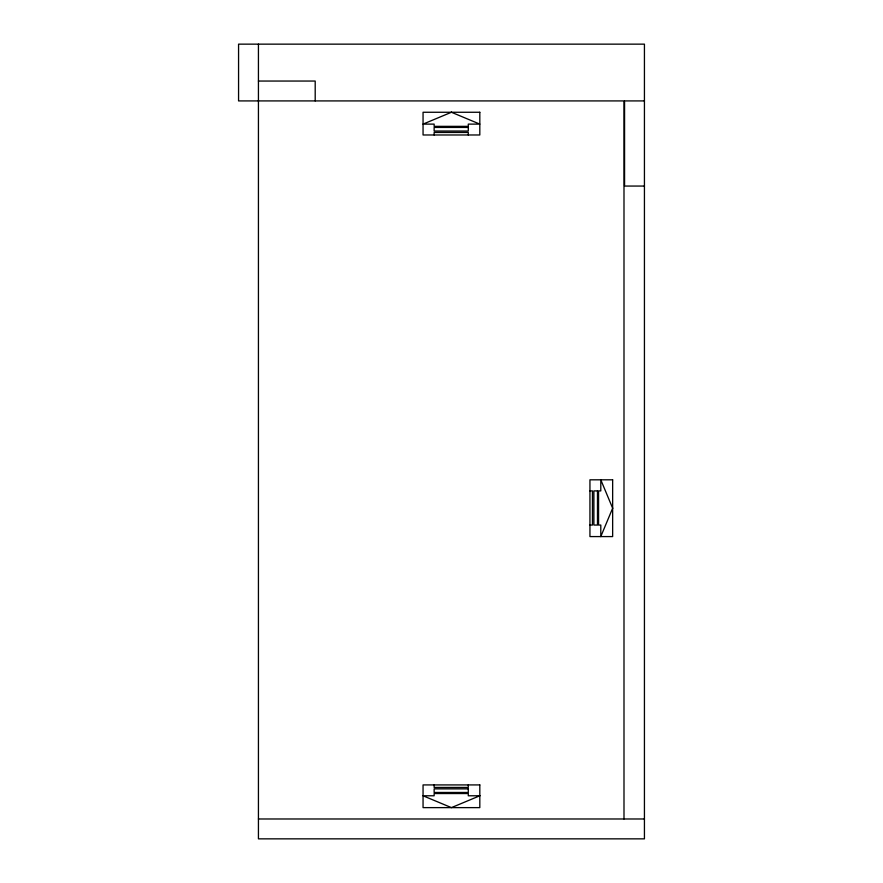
<?xml version="1.0" encoding="UTF-8"?>
<svg xmlns="http://www.w3.org/2000/svg" width="883" height="883" viewBox="0 0 883 883"><rect width="100%" height="100%" fill="white"/><g stroke="black" fill="none" stroke-linecap="round" stroke-linejoin="round"><path stroke-width="1.32" d="M258.432 81.048L315.198 81.048L315.198 100.916M644.435 100.916L624.568 100.916L624.568 186.059L644.435 186.059M589.943 490.904L592.449 490.904L592.449 525.054L589.943 525.054M258.432 818.982L644.435 818.982M623.994 818.982L623.994 100.916L238.565 100.916L238.565 44.15L644.435 44.15L644.435 838.85L258.432 838.85L258.432 44.15M468.288 134.978L468.288 132.461L434.138 132.461L434.138 134.978M468.288 784.921L468.288 787.437L434.138 787.437L434.138 784.921M612.647 508.2L600.793 536.577L600.793 525.054L598.564 525.054L598.564 490.904L600.793 490.904L600.793 479.811L612.647 508.2M451.434 112.262L423.056 124.117L434.138 124.117L434.138 126.357L468.288 126.357L468.288 124.117L479.811 124.117L451.434 112.262M479.811 795.782L451.434 807.625L423.056 795.782L434.138 795.782L434.138 793.541L468.288 793.541L468.288 795.782L479.811 795.782M479.811 112.262L423.056 112.262L423.056 134.978L479.811 134.978L479.811 112.262M468.288 127.428L434.138 127.428L434.138 131.026L468.288 131.026L468.288 127.428M612.647 479.811L589.943 479.811L589.943 536.577L612.647 536.577L612.647 479.811M597.482 490.904L593.884 490.904L593.884 525.054L597.482 525.054L597.482 490.904M479.811 784.921L423.056 784.921L423.056 807.625L479.811 807.625L479.811 784.921M468.288 788.872L434.138 788.872L434.138 792.47L468.288 792.47L468.288 788.872"/></g></svg>
